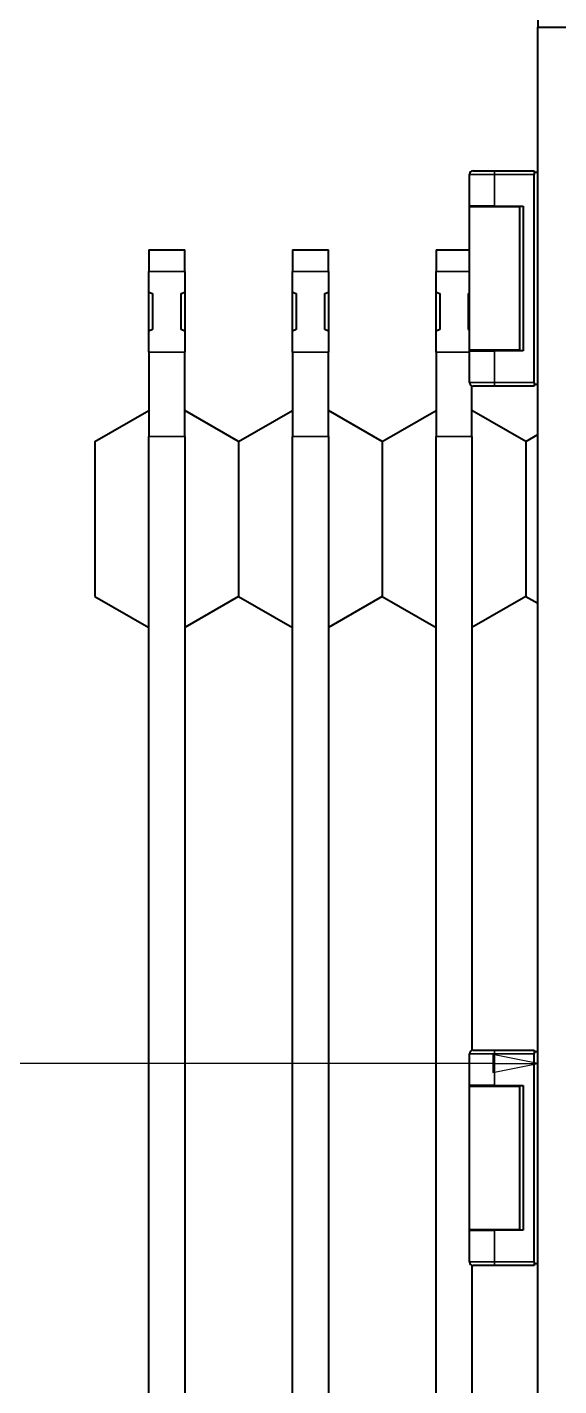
# Model space of a CAD drawing. Header units: millimetres. Extents: x 0 to 4205, y 0 to 2970.
# Drawn here: x 3095 to 3243, y 1699.6 to 2078.1 of the extents above; entities that cross this region are included whole.
import ezdxf

# ---------------------------------------------------------------- set-up
doc = ezdxf.new("R2010")
doc.units = ezdxf.units.MM
doc.header["$LTSCALE"] = 5
for name, color, linetype, lineweight in [('가시적인 것(ISO)', 3, 'Continuous', 40), ('가시적인 좁은 것(ISO)', 3, 'Continuous', 35), ('기호(ISO)', 5, 'Continuous', 25)]:
    doc.layers.add(name, color=color, linetype=linetype, lineweight=lineweight)

msp = doc.modelspace()

# ---------------------------------------------------------------- linework, layer by layer
at = {"layer": '가시적인 것(ISO)'}
for p, q in [((3237.143, 2113.119), (3237.143, 2078.119)), ((3237.143, 2078.119), (3664.143, 2078.119)), ((3237.143, 1693.119), (3237.143, 2078.119)), ((3218.143, 2028.269), (3218.143, 2037.119)), ((3225.143, 2038.119), (3236.143, 2038.119)), ((3236.143, 2038.119), (3236.143, 2037.119)), ((3237.143, 2037.619), (3236.143, 2037.619)), ((3236.143, 1979.119), (3236.143, 2037.119)), ((3225.143, 2028.269), (3218.143, 2028.269)), ((3218.143, 2028.119), (3218.143, 2028.269)), ((3218.143, 2028.119), (3232.143, 2028.119)), ((3218.143, 1988.119), (3218.143, 2028.119)), ((3225.143, 2028.269), (3233.143, 2028.269)), ((3232.143, 2028.269), (3232.143, 2028.119)), ((3232.143, 1988.119), (3232.143, 2028.119)), ((3233.143, 2028.269), (3233.143, 1987.969)), ((3128.843, 2016.119), (3128.843, 2010.088)), ((3128.843, 2016.119), (3138.843, 2016.119)), ((3138.843, 2010.088), (3138.843, 2016.119)), ((3168.843, 2016.119), (3168.843, 2010.088)), ((3168.843, 2016.119), (3178.843, 2016.119)), ((3178.843, 2010.088), (3178.843, 2016.119)), ((3208.843, 2016.119), (3208.843, 2010.088)), ((3208.843, 2016.119), (3218.143, 2016.119)), ((3128.843, 2004.338), (3128.843, 2010.088)), ((3138.843, 2010.088), (3138.843, 2004.338)), ((3168.843, 2004.338), (3168.843, 2010.088)), ((3178.843, 2010.088), (3178.843, 2004.338)), ((3208.843, 2004.338), (3208.843, 2010.088)), ((3128.843, 2004.338), (3129.843, 2003.904)), ((3128.843, 1993.419), (3128.843, 2004.338)), ((3129.843, 2003.904), (3129.843, 1993.853)), ((3137.843, 2003.904), (3138.843, 2004.338)), ((3137.843, 1993.853), (3137.843, 2003.904)), ((3138.843, 2004.338), (3138.843, 1993.419)), ((3168.843, 2004.338), (3169.843, 2003.904)), ((3168.843, 1993.419), (3168.843, 2004.338)), ((3169.843, 2003.904), (3169.843, 1993.853)), ((3177.843, 2003.904), (3178.843, 2004.338)), ((3177.843, 1993.853), (3177.843, 2003.904)), ((3178.843, 2004.338), (3178.843, 1993.419)), ((3208.843, 2004.338), (3209.843, 2003.904)), ((3208.843, 1993.419), (3208.843, 2004.338)), ((3209.843, 2003.904), (3209.843, 1993.853)), ((3217.843, 2003.904), (3218.143, 2004.034)), ((3217.843, 1993.853), (3217.843, 2003.904)), ((3129.843, 1993.853), (3128.843, 1993.419)), ((3128.843, 1987.577), (3128.843, 1993.419)), ((3138.843, 1993.419), (3137.843, 1993.853)), ((3138.843, 1993.419), (3138.843, 1987.577)), ((3169.843, 1993.853), (3168.843, 1993.419)), ((3168.843, 1987.577), (3168.843, 1993.419)), ((3178.843, 1993.419), (3177.843, 1993.853)), ((3178.843, 1993.419), (3178.843, 1987.577)), ((3209.843, 1993.853), (3208.843, 1993.419)), ((3208.843, 1987.577), (3208.843, 1993.419)), ((3218.143, 1993.722), (3217.843, 1993.853)), ((3128.843, 1987.577), (3128.843, 1964.085)), ((3138.843, 1964.085), (3138.843, 1987.577)), ((3168.843, 1987.577), (3168.843, 1964.085)), ((3178.843, 1964.085), (3178.843, 1987.577)), ((3208.843, 1987.577), (3208.843, 1964.085)), ((3232.143, 1988.119), (3218.143, 1988.119)), ((3218.143, 1987.969), (3218.143, 1988.119)), ((3218.143, 1987.969), (3225.143, 1987.969)), ((3218.143, 1979.119), (3218.143, 1987.969)), ((3233.143, 1987.969), (3225.143, 1987.969)), ((3232.143, 1988.119), (3232.143, 1987.969)), ((3218.843, 1964.085), (3218.843, 1978.165)), ((3236.143, 1978.119), (3225.143, 1978.119)), ((3236.143, 1979.119), (3236.143, 1978.119)), ((3237.143, 1978.619), (3236.143, 1978.619)), ((3113.843, 1962.708), (3128.843, 1971.369)), ((3153.843, 1962.708), (3138.843, 1971.369)), ((3153.843, 1962.708), (3168.843, 1971.369)), ((3193.843, 1962.708), (3178.843, 1971.369)), ((3193.843, 1962.708), (3208.843, 1971.369)), ((3233.843, 1962.708), (3218.843, 1971.369)), ((3233.843, 1962.708), (3237.143, 1964.614)), ((3113.843, 1962.708), (3113.843, 1919.529)), ((3128.843, 1318.153), (3128.843, 1964.085)), ((3138.843, 1964.085), (3138.843, 1318.153)), ((3153.843, 1962.708), (3153.843, 1919.529)), ((3168.843, 1318.153), (3168.843, 1964.085)), ((3178.843, 1964.085), (3178.843, 1318.153)), ((3193.843, 1962.708), (3193.843, 1919.529)), ((3208.843, 1318.153), (3208.843, 1964.085)), ((3218.843, 1964.085), (3218.843, 1793.073)), ((3233.843, 1962.708), (3233.843, 1919.529)), ((3113.843, 1919.529), (3128.843, 1910.869)), ((3153.843, 1919.529), (3138.843, 1910.869)), ((3153.843, 1919.529), (3168.843, 1910.869)), ((3193.843, 1919.529), (3178.843, 1910.869)), ((3193.843, 1919.529), (3208.843, 1910.869)), ((3233.843, 1919.529), (3218.843, 1910.869)), ((3233.843, 1919.529), (3237.143, 1917.624)), ((3218.143, 1783.269), (3218.143, 1792.119)), ((3225.143, 1793.119), (3236.143, 1793.119)), ((3236.143, 1793.119), (3236.143, 1792.119)), ((3237.143, 1792.619), (3236.143, 1792.619)), ((3236.143, 1734.119), (3236.143, 1792.119)), ((3225.143, 1783.269), (3218.143, 1783.269)), ((3218.143, 1783.119), (3218.143, 1783.269)), ((3218.143, 1783.119), (3232.143, 1783.119)), ((3218.143, 1743.119), (3218.143, 1783.119)), ((3225.143, 1783.269), (3233.143, 1783.269)), ((3232.143, 1783.269), (3232.143, 1783.119)), ((3232.143, 1743.119), (3232.143, 1783.119)), ((3233.143, 1783.269), (3233.143, 1742.969)), ((3232.143, 1743.119), (3218.143, 1743.119)), ((3218.143, 1742.969), (3218.143, 1743.119)), ((3218.143, 1742.969), (3225.143, 1742.969)), ((3218.143, 1734.119), (3218.143, 1742.969)), ((3233.143, 1742.969), (3225.143, 1742.969)), ((3232.143, 1743.119), (3232.143, 1742.969)), ((3236.143, 1734.119), (3236.143, 1733.119)), ((3237.143, 1733.619), (3236.143, 1733.619)), ((3218.843, 1733.165), (3218.843, 1318.153)), ((3236.143, 1733.119), (3225.143, 1733.119))]:
    msp.add_line(p, q, dxfattribs=at)
for centre, start, end in [((3219.143, 2037.119), 90.0009, 180), ((3219.143, 2037.119), 90, 90.0009), ((3219.143, 1979.119), 180, 270), ((3219.143, 1792.119), 90.0009, 180), ((3219.143, 1792.119), 90, 90.0009), ((3219.143, 1734.119), 180, 270)]:
    msp.add_arc(centre, 1, start, end, dxfattribs=at)
for points, knots in [([(3219.143, 2038.119), (3219.143, 2038.119), (3219.173, 2038.119), (3219.231, 2038.119), (3219.235, 2038.119), (3219.239, 2038.119), (3219.243, 2038.119), (3219.305, 2038.119), (3219.395, 2038.119), (3219.512, 2038.119), (3219.529, 2038.119), (3219.546, 2038.119), (3219.564, 2038.119), (3219.676, 2038.119), (3219.809, 2038.119), (3219.962, 2038.119), (3220.012, 2038.119), (3220.065, 2038.119), (3220.121, 2038.119), (3220.348, 2038.119), (3220.608, 2038.119), (3220.901, 2038.119), (3221.157, 2038.119), (3221.433, 2038.119), (3221.731, 2038.119), (3221.774, 2038.119), (3221.818, 2038.119), (3221.86, 2038.119), (3222.157, 2038.119), (3222.468, 2038.119), (3222.794, 2038.119), (3222.841, 2038.119), (3222.889, 2038.119), (3222.935, 2038.119), (3223.274, 2038.119), (3223.622, 2038.119), (3223.98, 2038.119), (3224.004, 2038.119), (3224.029, 2038.119), (3224.051, 2038.119), (3224.412, 2038.119), (3224.776, 2038.119), (3225.143, 2038.119)], [0.5, 0.5, 0.5, 0.5, 0.55859375, 0.55859375, 0.55859375, 0.5625, 0.5625, 0.5625, 0.6171875, 0.6171875, 0.6171875, 0.625, 0.625, 0.625, 0.671875, 0.671875, 0.671875, 0.6875, 0.6875, 0.6875, 0.75, 0.75, 0.75, 0.8046875, 0.8046875, 0.8046875, 0.8125, 0.8125, 0.8125, 0.8671875, 0.8671875, 0.8671875, 0.875, 0.875, 0.875, 0.93359375, 0.93359375, 0.93359375, 0.9375, 0.9375, 0.9375, 1, 1, 1, 1]), ([(3225.143, 1978.119), (3224.799, 1978.119), (3224.458, 1978.119), (3224.119, 1978.119), (3224.097, 1978.119), (3224.075, 1978.119), (3224.051, 1978.119), (3223.717, 1978.119), (3223.39, 1978.119), (3223.071, 1978.119), (3223.025, 1978.119), (3222.982, 1978.119), (3222.935, 1978.119), (3222.652, 1978.119), (3222.38, 1978.119), (3222.118, 1978.119), (3222.031, 1978.119), (3221.947, 1978.119), (3221.86, 1978.119), (3221.514, 1978.119), (3221.193, 1978.119), (3220.901, 1978.119), (3220.644, 1978.119), (3220.414, 1978.119), (3220.208, 1978.119), (3220.178, 1978.119), (3220.149, 1978.119), (3220.121, 1978.119), (3219.927, 1978.119), (3219.761, 1978.119), (3219.622, 1978.119), (3219.602, 1978.119), (3219.582, 1978.119), (3219.564, 1978.119), (3219.43, 1978.119), (3219.328, 1978.119), (3219.257, 1978.119), (3219.252, 1978.119), (3219.248, 1978.119), (3219.243, 1978.119), (3219.177, 1978.119), (3219.157, 1978.119), (3219.143, 1978.119)], [0, 0, 0, 0, 0.05859375, 0.05859375, 0.05859375, 0.0625, 0.0625, 0.0625, 0.1171875, 0.1171875, 0.1171875, 0.125, 0.125, 0.125, 0.171875, 0.171875, 0.171875, 0.1875, 0.1875, 0.1875, 0.25, 0.25, 0.25, 0.3046875, 0.3046875, 0.3046875, 0.3125, 0.3125, 0.3125, 0.3671875, 0.3671875, 0.3671875, 0.375, 0.375, 0.375, 0.43359375, 0.43359375, 0.43359375, 0.4375, 0.4375, 0.4375, 0.5, 0.5, 0.5, 0.5]), ([(3219.143, 1793.119), (3219.143, 1793.119), (3219.173, 1793.119), (3219.231, 1793.119), (3219.235, 1793.119), (3219.239, 1793.119), (3219.243, 1793.119), (3219.305, 1793.119), (3219.395, 1793.119), (3219.512, 1793.119), (3219.529, 1793.119), (3219.546, 1793.119), (3219.564, 1793.119), (3219.676, 1793.119), (3219.809, 1793.119), (3219.962, 1793.119), (3220.012, 1793.119), (3220.065, 1793.119), (3220.121, 1793.119), (3220.348, 1793.119), (3220.608, 1793.119), (3220.901, 1793.119), (3221.157, 1793.119), (3221.433, 1793.119), (3221.731, 1793.119), (3221.774, 1793.119), (3221.818, 1793.119), (3221.86, 1793.119), (3222.157, 1793.119), (3222.468, 1793.119), (3222.794, 1793.119), (3222.841, 1793.119), (3222.889, 1793.119), (3222.935, 1793.119), (3223.274, 1793.119), (3223.622, 1793.119), (3223.98, 1793.119), (3224.004, 1793.119), (3224.029, 1793.119), (3224.051, 1793.119), (3224.412, 1793.119), (3224.776, 1793.119), (3225.143, 1793.119)], [0.5, 0.5, 0.5, 0.5, 0.55859375, 0.55859375, 0.55859375, 0.5625, 0.5625, 0.5625, 0.6171875, 0.6171875, 0.6171875, 0.625, 0.625, 0.625, 0.671875, 0.671875, 0.671875, 0.6875, 0.6875, 0.6875, 0.75, 0.75, 0.75, 0.8046875, 0.8046875, 0.8046875, 0.8125, 0.8125, 0.8125, 0.8671875, 0.8671875, 0.8671875, 0.875, 0.875, 0.875, 0.93359375, 0.93359375, 0.93359375, 0.9375, 0.9375, 0.9375, 1, 1, 1, 1]), ([(3225.143, 1733.119), (3224.799, 1733.119), (3224.458, 1733.119), (3224.119, 1733.119), (3224.097, 1733.119), (3224.075, 1733.119), (3224.051, 1733.119), (3223.717, 1733.119), (3223.39, 1733.119), (3223.071, 1733.119), (3223.025, 1733.119), (3222.982, 1733.119), (3222.935, 1733.119), (3222.652, 1733.119), (3222.38, 1733.119), (3222.118, 1733.119), (3222.031, 1733.119), (3221.947, 1733.119), (3221.86, 1733.119), (3221.514, 1733.119), (3221.193, 1733.119), (3220.901, 1733.119), (3220.644, 1733.119), (3220.414, 1733.119), (3220.208, 1733.119), (3220.178, 1733.119), (3220.149, 1733.119), (3220.121, 1733.119), (3219.927, 1733.119), (3219.761, 1733.119), (3219.622, 1733.119), (3219.602, 1733.119), (3219.582, 1733.119), (3219.564, 1733.119), (3219.43, 1733.119), (3219.328, 1733.119), (3219.257, 1733.119), (3219.252, 1733.119), (3219.248, 1733.119), (3219.243, 1733.119), (3219.177, 1733.119), (3219.157, 1733.119), (3219.143, 1733.119)], [0, 0, 0, 0, 0.05859375, 0.05859375, 0.05859375, 0.0625, 0.0625, 0.0625, 0.1171875, 0.1171875, 0.1171875, 0.125, 0.125, 0.125, 0.171875, 0.171875, 0.171875, 0.1875, 0.1875, 0.1875, 0.25, 0.25, 0.25, 0.3046875, 0.3046875, 0.3046875, 0.3125, 0.3125, 0.3125, 0.3671875, 0.3671875, 0.3671875, 0.375, 0.375, 0.375, 0.43359375, 0.43359375, 0.43359375, 0.4375, 0.4375, 0.4375, 0.5, 0.5, 0.5, 0.5])]:
    msp.add_open_spline(points, degree=3, knots=knots, dxfattribs=at)
at = {"layer": '가시적인 좁은 것(ISO)'}
for p, q in [((3218.143, 2037.119), (3225.143, 2037.119)), ((3225.143, 2037.119), (3225.143, 2038.119)), ((3225.143, 2037.119), (3225.143, 2028.269)), ((3236.143, 2037.119), (3225.143, 2037.119)), ((3138.843, 2010.088), (3128.843, 2010.088)), ((3178.843, 2010.088), (3168.843, 2010.088)), ((3218.143, 2010.088), (3208.843, 2010.088)), ((3138.843, 1987.577), (3128.843, 1987.577)), ((3178.843, 1987.577), (3168.843, 1987.577)), ((3218.143, 1987.577), (3208.843, 1987.577)), ((3225.143, 1987.969), (3225.143, 1979.119)), ((3225.143, 1979.119), (3218.143, 1979.119)), ((3225.143, 1978.119), (3225.143, 1979.119)), ((3225.143, 1979.119), (3236.143, 1979.119)), ((3138.843, 1964.085), (3128.843, 1964.085)), ((3178.843, 1964.085), (3168.843, 1964.085)), ((3218.843, 1964.085), (3208.843, 1964.085)), ((3218.143, 1792.119), (3225.143, 1792.119)), ((3225.143, 1792.119), (3225.143, 1793.119)), ((3225.143, 1792.119), (3225.143, 1783.269)), ((3236.143, 1792.119), (3225.143, 1792.119)), ((3225.143, 1742.969), (3225.143, 1734.119)), ((3225.143, 1734.119), (3218.143, 1734.119)), ((3225.143, 1733.119), (3225.143, 1734.119)), ((3225.143, 1734.119), (3236.143, 1734.119))]:
    msp.add_line(p, q, dxfattribs=at)
at = {"layer": '기호(ISO)', "color": 7}
for p, q in [((3237.143, 1789.445), (3224.643, 1791.945)), ((3224.643, 1791.945), (3224.643, 1786.945)), ((3224.643, 1789.445), (3022.018, 1789.445)), ((3224.643, 1789.445), (3237.143, 1789.445)), ((3224.643, 1786.945), (3237.143, 1789.445))]:
    msp.add_line(p, q, dxfattribs=at)
at = {"layer": '기호(ISO)', "color": 7, "flags": 128}
msp.add_lwpolyline([(3224.643, 1786.945), (3237.143, 1789.445), (3224.643, 1791.945), (3224.643, 1786.945)], dxfattribs=at)
at = {"layer": '기호(ISO)', "color": 7}
msp.add_solid([(3224.643, 1786.945), (3237.143, 1789.445), (3224.643, 1791.945), (3224.643, 1786.945)], dxfattribs=at)

doc.saveas('drawing.dxf')
